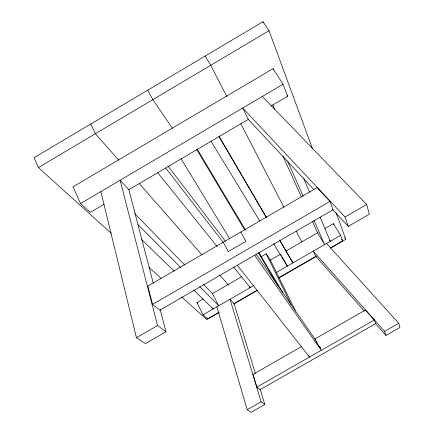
<?xml version="1.0" encoding="UTF-8"?>
<svg xmlns="http://www.w3.org/2000/svg" width="434" height="434" viewBox="0 0 434 434"><rect width="100%" height="100%" fill="white"/><g stroke="black" fill="none" stroke-linecap="round" stroke-linejoin="round"><path stroke-width="0.65" d="M312.35 148.357L269.026 30.722L263.015 21.7L34.091 157.683L38.376 167.546L111.261 233.351M38.376 167.546L269.026 30.722M271.082 105.994L287.655 96.24L283.076 84.201L273.002 68.686L72.983 186.837L80.556 203.551L90.277 212.383L104.29 204.137M80.556 203.551L283.076 84.201M128.817 189.707L248.53 119.263M152.578 304.397L330.003 201.43L333.111 209.747L159.864 310.174L152.578 304.397L147.853 286.066L317.064 187.645L330.003 201.43M261.116 256.7L266.199 253.754L270.36 260.085L295.364 310.815M219.241 312.149L207.539 318.903L203.052 314.829L196.933 302.585L203.372 298.858M212.15 293.78L241.418 276.838M270.094 260.237L280.63 254.14M285.897 251.091L318.089 232.456M325.115 228.392L333.312 223.651L340.587 235.358L342.681 240.87L330.399 247.966M136.444 337.744L157.52 325.543L165.972 331.76L145.471 343.614L136.444 337.744L100.845 191.595M314.021 189.723L248.302 119.399L242.687 108.001L345.03 217.011L366.665 204.485L262.315 96.435M332.531 209.535L348.269 226.374L369.296 214.217L366.665 204.485M203.052 314.829L253.516 285.67M276.208 272.557L340.587 235.358M233.866 303.702L257.27 290.194M278.916 277.695L316.359 256.071M219.056 312.485L206.763 319.581L181.629 296.889M233.693 304.033L257.492 290.292M278.899 277.928L316.088 256.456M330.67 248.036L345.833 239.28L335.997 212.579M301.462 346.657L253.022 374.379L256.885 387.106L260.085 389.645L375.676 323.634L374.32 320.01L365.455 310.033L314.872 338.981L321.263 350.325L254.687 255.208M256.885 387.106L374.32 320.01M247.196 409.739L261.138 401.792L264.816 404.499L251.129 412.3L247.196 409.739L216.886 306.833M364.403 311.107L315.822 256.38L313.245 251.156L384.595 331.381L398.775 323.292L326.536 243.474M375.198 323.265L385.994 335.428L399.909 327.496L398.775 323.292M148.96 267.393L161.019 278.281M196.933 302.585L197.844 303.437M141.728 239.677L174.3 271.255M193.748 290.113L213.192 308.97L212.6 307.804M138.012 224.633L180.522 267.36M199.624 286.565L218.731 305.769L212.481 293.59L203.519 284.368M134.654 213.501L184.651 264.952M118.683 160.179L95.409 133.71L90.706 124.053M139.271 183.593L201.924 254.85M219.826 275.205L228.327 284.878M157.743 172.689L217.103 246.485M233.644 267.04L250.179 287.596L249.561 286.445M237.355 265.255L309.518 357.036L308.639 355.446M165.717 167.996L223.38 242.546M167.985 166L225.398 241.19M318.589 345.578L320.449 348.242M256.212 254.286L315.632 340.082M316.381 341.157L317.151 342.274M172.363 128.138L152.86 99.63L147.728 90.18M286.923 95.111L287.655 96.24M344.764 237.566L345.48 238.711M341.661 239.221L342.681 240.87M329.596 240.192L330.279 241.309L320.048 217.033M211.06 141.316L259.792 221.052M273.561 243.588L287.335 266.123L282.138 257.047M180.935 158.546L229.819 238.977M205.163 56.062L210.734 65.301L226.846 96.565M197.15 148.922L245.384 229.874M258.919 252.583L282.865 292.766M196.624 149.312L244.868 230.221M258.409 252.919L277.841 285.518M218.91 136.102L266.286 217.174M279.919 240.507L292.923 262.896L279.594 240.089M219.089 136.591L266.259 217.288M280.836 254.78L281.487 255.914M319.901 347.151L320.514 348.236M240.789 232.011L245.948 241.32L228.284 251.584L223.239 242.215M240.794 123.619L283.874 207.186M296.276 231.23L301.852 242.053M206.937 317.699L207.539 318.903M266.199 253.754L291.035 304.565M282.995 156.148L301.375 196.938M312.513 221.66L317.525 232.787L324.665 244.554L313.945 220.434M287.552 161.063L303.225 196.314M272.818 104.974L274.651 109.33M303.778 178.434L309.55 192.132M273.002 68.686L273.48 69.917M333.312 223.651L333.8 224.91M263.015 21.7L263.492 22.969M345.03 217.011L348.269 226.374M384.595 331.381L385.994 335.428M255.349 373.457L234.04 303.605L230.015 299.248L261.138 401.792M260.08 388.978L264.816 404.499M153.316 283.31L128.855 189.685L120.126 180.235L157.52 325.543M160.157 309.502L165.972 331.76"/></g></svg>
